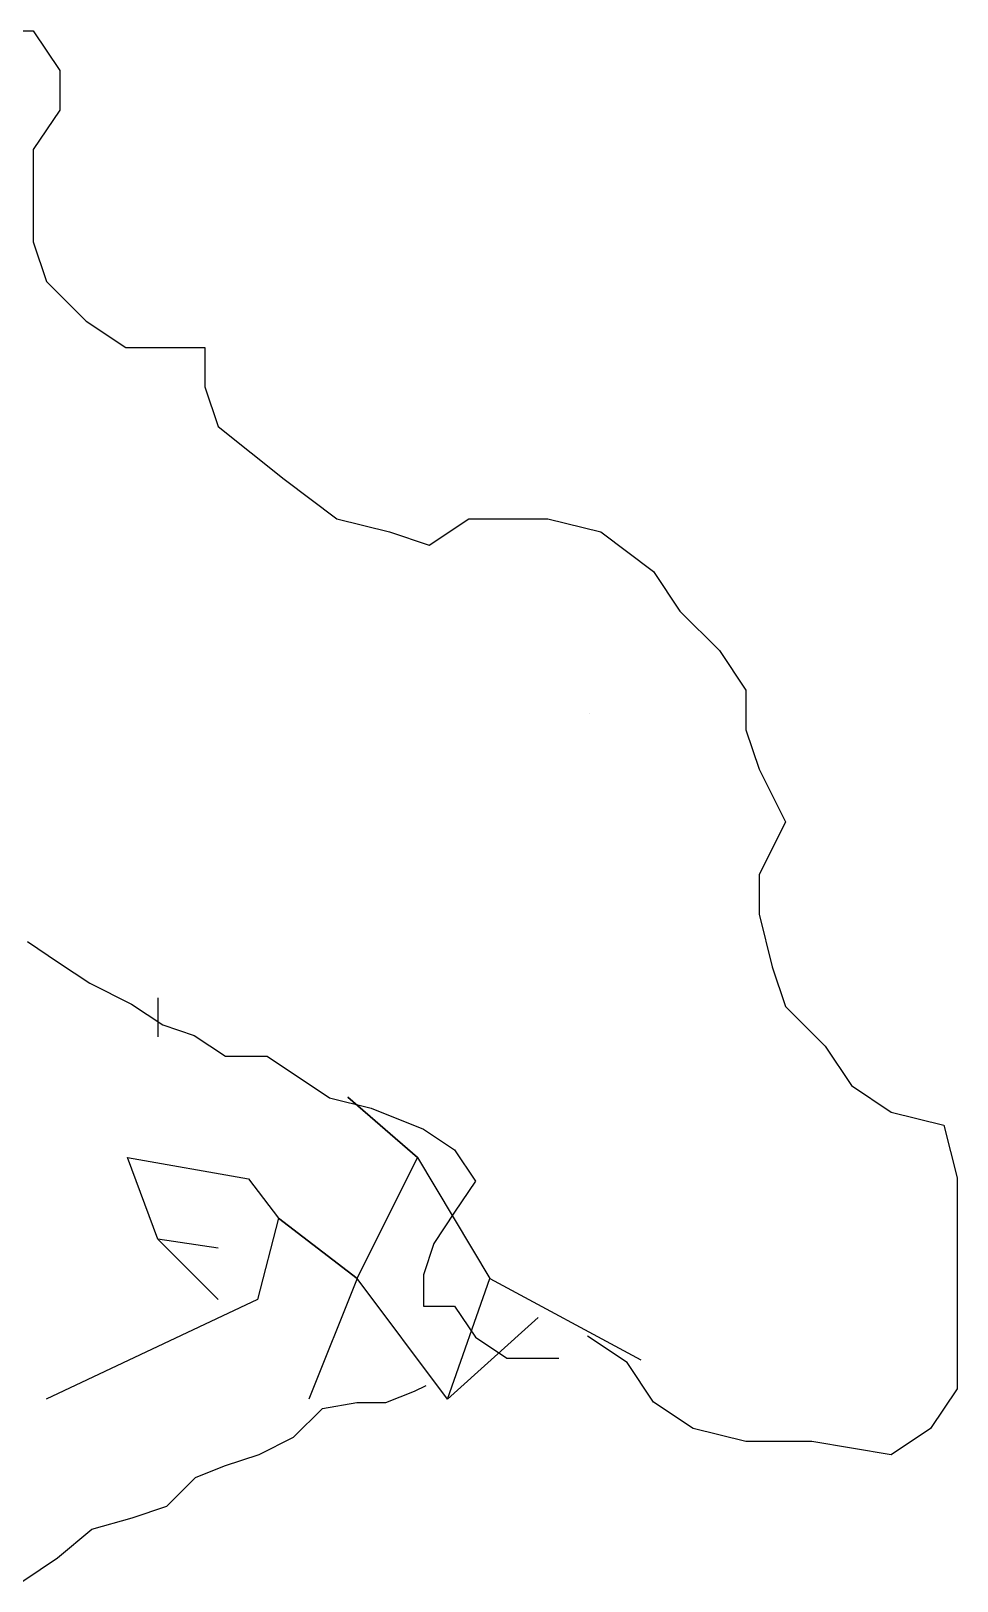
# Model space of a CAD drawing. Header units: inches. Extents: x -902 to 12417, y -2973 to 6117.
# Drawn here: x 2842.2 to 2897.9, y -1962.3 to -1869 of the extents above; entities that cross this region are included whole.
import ezdxf

# ---------------------------------------------------------------- set-up
doc = ezdxf.new("R2010")
doc.units = ezdxf.units.IN
doc.header["$MEASUREMENT"] = 0
doc.layers.add('pino marittimo', color=7, linetype='Continuous')

msp = doc.modelspace()

# ---------------------------------------------------------------- linework, layer by layer
at = {"layer": 'pino marittimo'}
for p, q in [((2875.8, -1910.132), (2875.8, -1910.132)), ((2849.811, -1927.216), (2849.811, -1929.578)), ((2865.441, -1936.848), (2861.26, -1933.213)), ((2861.26, -1933.213), (2865.441, -1936.848)), ((2849.811, -1941.755), (2847.993, -1936.848)), ((2847.993, -1936.848), (2855.263, -1938.12)), ((2861.806, -1944.118), (2865.441, -1936.848)), ((2865.441, -1936.848), (2869.802, -1944.118)), ((2855.263, -1938.12), (2857.08, -1940.483)), ((2857.08, -1940.483), (2855.808, -1945.39)), ((2857.08, -1940.483), (2861.806, -1944.118)), ((2861.806, -1944.118), (2857.08, -1940.483)), ((2853.445, -1942.3), (2849.811, -1941.755)), ((2853.445, -1945.39), (2849.811, -1941.755)), ((2861.806, -1944.118), (2858.898, -1951.388)), ((2867.258, -1951.388), (2861.806, -1944.118)), ((2867.258, -1951.388), (2869.802, -1944.118)), ((2869.802, -1944.118), (2878.89, -1949.025)), ((2855.808, -1945.39), (2843.086, -1951.388)), ((2872.71, -1946.48), (2867.258, -1951.388))]:
    msp.add_line(p, q, dxfattribs=at)
for points in [[(2835.962, -1869.005), (2842.317, -1869.005), (2843.906, -1871.387), (2843.906, -1873.768), (2842.317, -1876.15), (2842.317, -1881.706), (2843.111, -1884.088), (2845.495, -1886.469), (2847.878, -1888.057), (2852.645, -1888.057), (2852.645, -1890.438), (2853.439, -1892.82), (2857.411, -1895.995), (2860.589, -1898.377), (2863.767, -1899.171), (2866.15, -1899.964), (2868.533, -1898.377), (2873.3, -1898.377), (2876.478, -1899.171), (2879.655, -1901.552), (2881.244, -1903.933), (2883.628, -1906.315), (2885.217, -1908.696), (2885.217, -1911.078), (2886.011, -1913.459), (2887.6, -1916.635), (2886.011, -1919.81), (2886.011, -1922.191), (2886.805, -1925.367), (2887.6, -1927.748), (2889.983, -1930.13), (2891.572, -1932.511), (2893.955, -1934.099), (2897.133, -1934.893), (2897.928, -1938.068), (2897.928, -1950.769), (2896.339, -1953.151), (2893.955, -1954.738), (2889.189, -1953.944), (2885.217, -1953.944), (2882.039, -1953.151), (2879.655, -1951.563), (2878.067, -1949.181), (2875.683, -1947.594)], [(2841.958, -1923.839), (2843.84, -1925.093), (2845.723, -1926.347), (2848.232, -1927.601), (2850.115, -1928.855), (2851.997, -1929.482), (2853.879, -1930.736), (2856.389, -1930.736), (2860.154, -1933.243), (2862.664, -1933.87), (2865.801, -1935.124), (2867.683, -1936.378), (2868.938, -1938.259), (2867.683, -1940.14), (2866.428, -1942.021), (2865.801, -1943.902), (2865.801, -1945.783), (2867.683, -1945.783), (2868.938, -1947.663), (2870.82, -1948.917), (2873.957, -1948.917)], [(2841.687, -1962.34), (2843.767, -1960.954), (2845.848, -1959.221), (2848.276, -1958.528), (2850.356, -1957.835), (2852.09, -1956.102), (2853.824, -1955.409), (2855.905, -1954.716), (2857.986, -1953.677), (2859.72, -1951.944), (2861.8, -1951.598), (2863.534, -1951.598), (2865.268, -1950.905), (2865.962, -1950.558)]]:
    msp.add_lwpolyline(points, dxfattribs=at)

doc.saveas('drawing.dxf')
